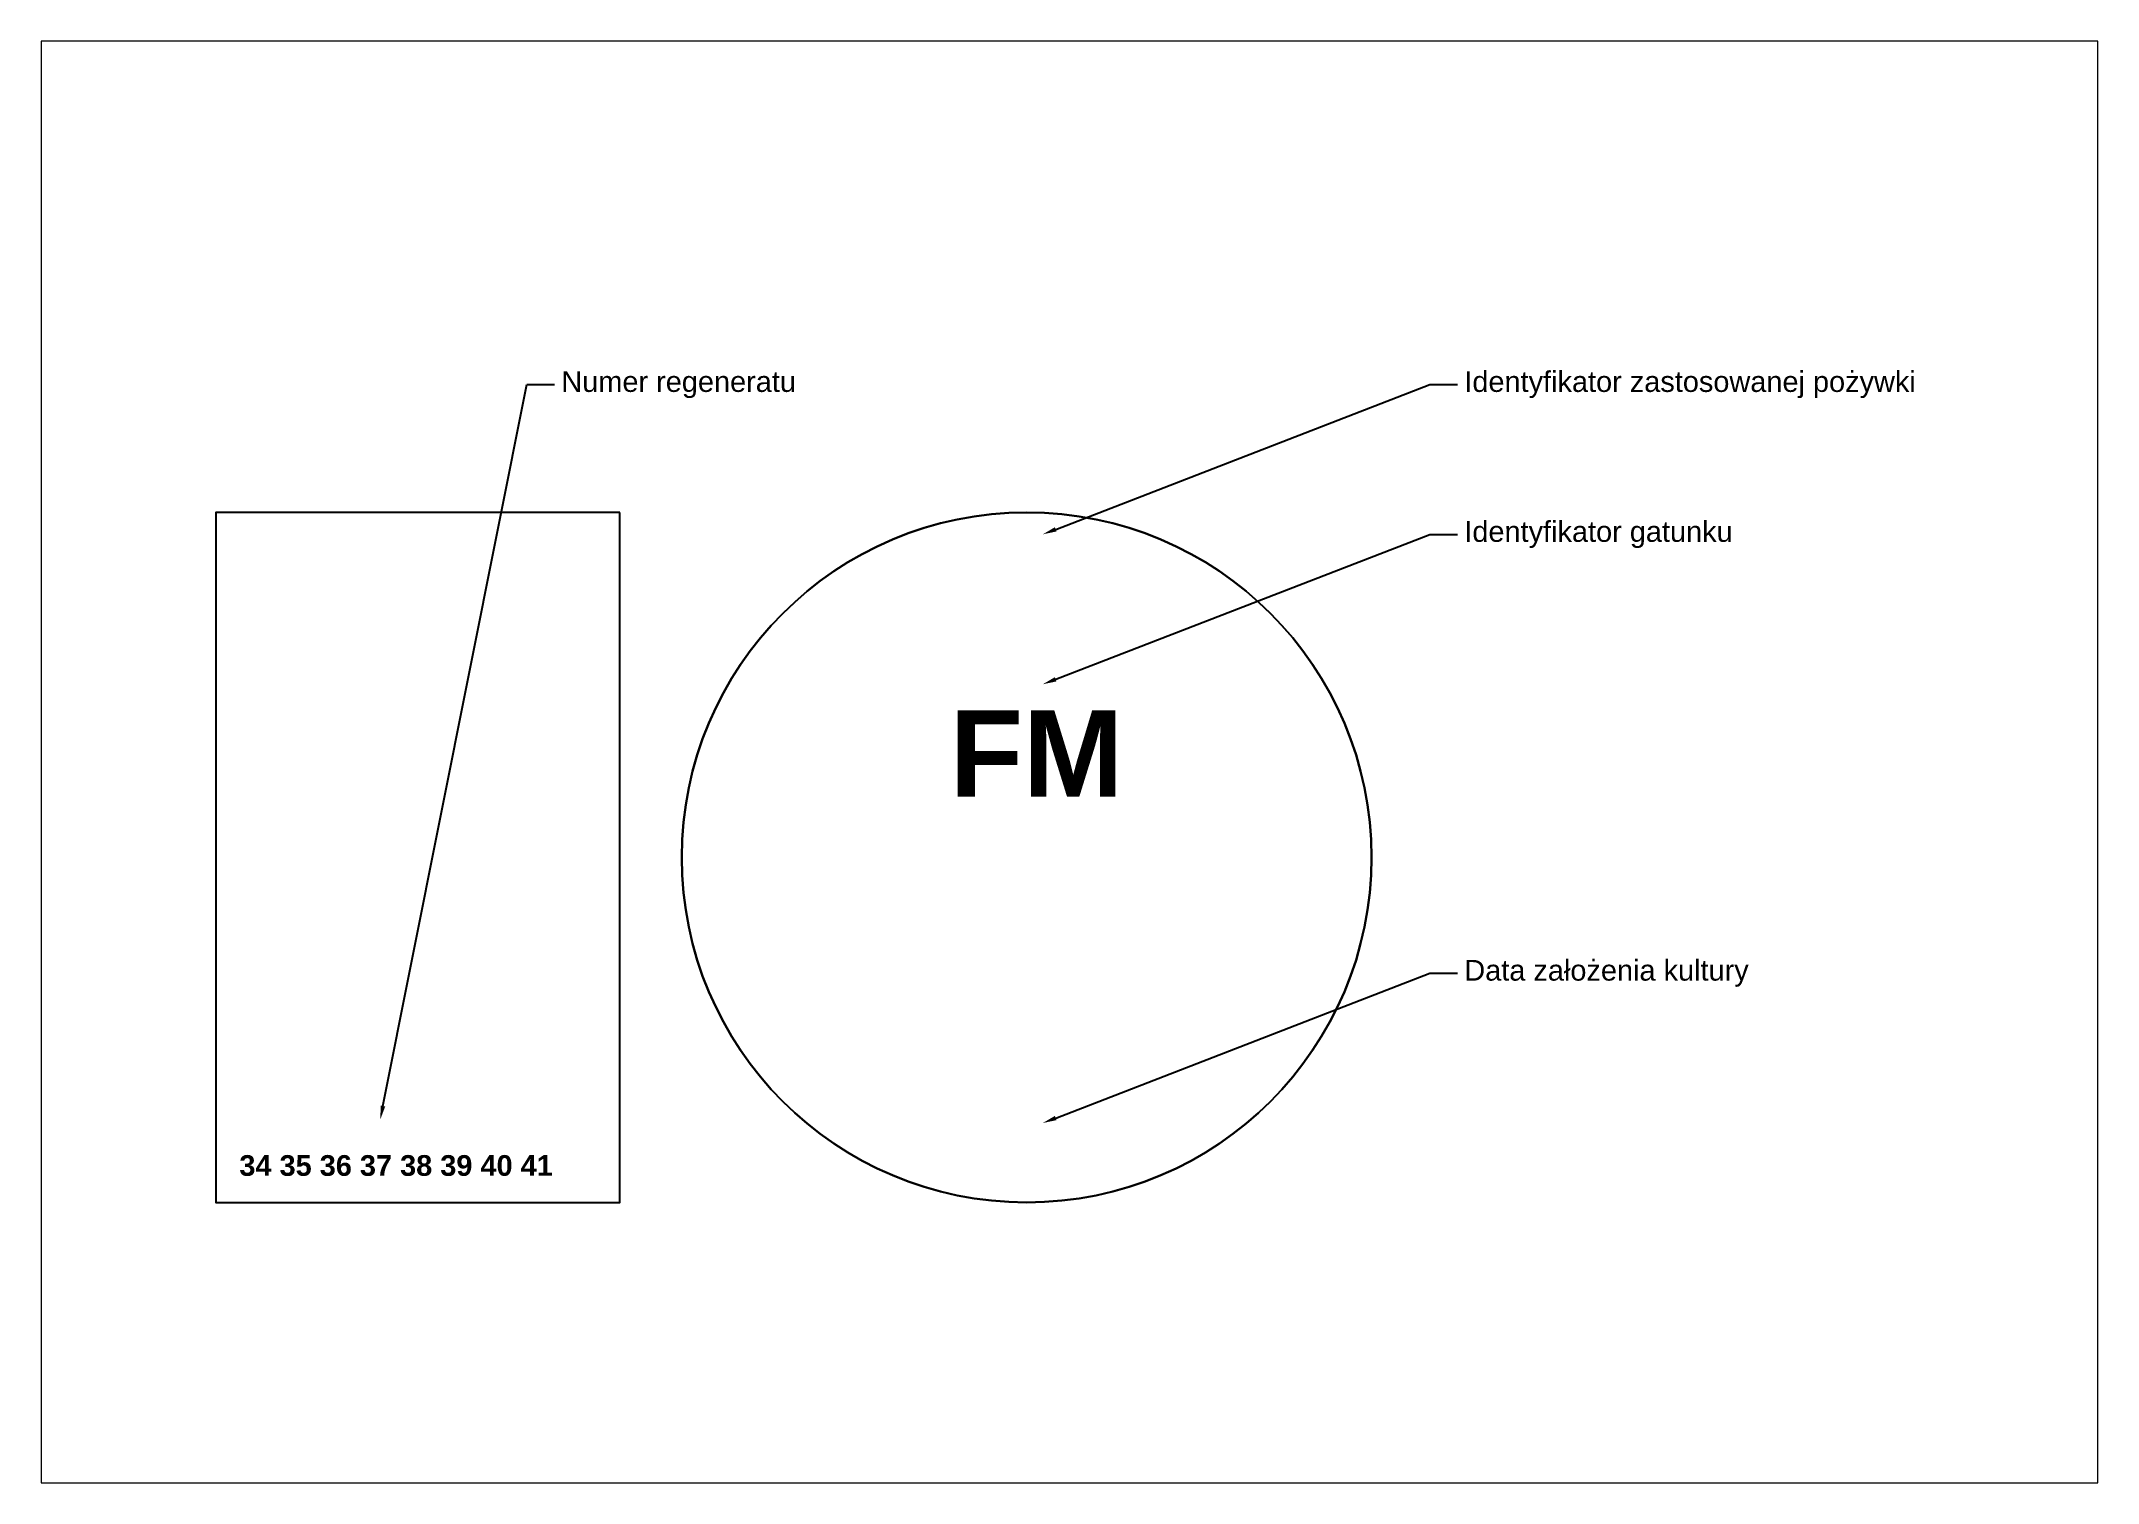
# Paper-space layout 'Wydruk' of a CAD drawing. Header units: millimetres. Extents: x 1 to 289, y 1 to 203.
# The model-space entities are those that its viewports show. They can reach past a viewport. Long polylines and large blocks are cut down to what shows.
import ezdxf
from ezdxf import colors
from ezdxf.entities.mleader import LeaderData, LeaderLine
from ezdxf.math import Vec2, Vec3

# ---------------------------------------------------------------- set-up
doc = ezdxf.new("R2010")
doc.units = ezdxf.units.MM
doc.layers.add('Wydruk', color=7, linetype='Continuous')
doc.layers.add('Wymiarowanie', color=242, linetype='Continuous')
doc.styles.get("Standard").update_dxf_attribs({"font": 'arial.ttf'})

msp = doc.modelspace()

# ---------------------------------------------------------------- linework, layer by layer
at = {"layer": 'Wydruk'}
msp.add_lwpolyline([(43566.13, 62494.14), (43448.93, 62494.14), (43448.93, 62294.14), (43566.13, 62294.14)], close=True, dxfattribs=at)
msp.add_circle((43684.04, 62394.14), 100, dxfattribs=at)
for start, end in [(0, 180), (180, 0)]:
    msp.add_arc((43684.04, 62394.14), 100, start, end, dxfattribs=at)

# ---------------------------------------------------------------- texts
at = {"layer": 'Wydruk', "insert": (43593.58, 62436.76), "char_height": 25, "width": 186.5872, "attachment_point": 1}
msp.add_mtext('\\pxqc;{\\fArial|b1|i0|c238|p34;FM}', dxfattribs=at)
at = {"layer": 'Wydruk', "insert": (43455.78, 62307.85), "char_height": 6, "attachment_point": 1}
msp.add_mtext_dynamic_manual_height_columns('\\pxqd;{\\fArial|b1|i0|c238|p34;34 35 36 37 38 39 40 41}', width=104.7921, gutter_width=12.5, heights=[0], dxfattribs=at)

# ---------------------------------------------------------------- leaders
at = {"layer": 'Wydruk'}
ml = msp.add_multileader_mtext('Standard', dxfattribs=at)
ml.set_content('Numer regeneratu', color=256)
ml.set_leader_properties()
ml.build(insert=Vec2(0, 0))
ctx = ml.context
ctx.base_point, ctx.char_height, ctx.plane_origin = Vec3(43547.14, 62531.17), 6, Vec3(43496.63, 62318.15)
notes = []
notes.append((ctx, [(0, (1, 1, 0), (43539.14, 62531.17), (1, 0), 8, [(0, [(43496.63, 62318.15)], 0, [])])]))
ctx.mtext.insert, ctx.mtext.flow_direction = Vec3(43549.14, 62535.05), 5
ml = msp.add_multileader_mtext('Standard', dxfattribs=at)
ml.set_content('Identyfikator zastosowanej pożywki', color=256)
ml.set_leader_properties()
ml.build(insert=Vec2(0, 0))
ctx = ml.context
ctx.base_point, ctx.char_height, ctx.plane_origin = Vec3(43808.95, 62531.17), 6, Vec3(43688.74, 62487.78)
notes.append((ctx, [(0, (1, 1, 0), (43800.95, 62531.17), (1, 0), 8, [(0, [(43688.74, 62487.78)], 0, [])])]))
ctx.mtext.insert, ctx.mtext.width, ctx.mtext.defined_height, ctx.mtext.flow_direction = Vec3(43810.95, 62535.05), 137.4453, 7.88, 5
ml = msp.add_multileader_mtext('Standard', dxfattribs=at)
ml.set_content('Identyfikator gatunku', color=256)
ml.set_leader_properties()
ml.build(insert=Vec2(0, 0))
ctx = ml.context
ctx.base_point, ctx.char_height, ctx.plane_origin = Vec3(43808.95, 62487.71), 6, Vec3(43688.74, 62444.32)
notes.append((ctx, [(0, (1, 1, 0), (43800.95, 62487.71), (1, 0), 8, [(0, [(43688.74, 62444.32)], 0, [])])]))
ctx.mtext.insert, ctx.mtext.width, ctx.mtext.defined_height, ctx.mtext.flow_direction = Vec3(43810.95, 62491.6), 85.0542, 8.2, 5
ml = msp.add_multileader_mtext('Standard', dxfattribs=at)
ml.set_content('Data założenia kultury', color=256)
ml.set_leader_properties()
ml.build(insert=Vec2(0, 0))
ctx = ml.context
ctx.base_point, ctx.char_height, ctx.plane_origin = Vec3(43808.95, 62360.55), 6, Vec3(43688.74, 62317.16)
notes.append((ctx, [(0, (1, 1, 0), (43800.95, 62360.55), (1, 0), 8, [(0, [(43688.74, 62317.16)], 0, [])])]))
ctx.mtext.insert, ctx.mtext.width, ctx.mtext.defined_height, ctx.mtext.flow_direction = Vec3(43810.95, 62364.43), 92.3546, 6.36, 5
for ctx, leaders in notes:
    for number, flags, end, landing, length, lines in leaders:
        leader = LeaderData()
        leader.index, (leader.has_last_leader_line, leader.has_dogleg_vector, leader.attachment_direction) = number, flags
        leader.last_leader_point, leader.dogleg_vector, leader.dogleg_length = Vec3(end), Vec3(landing), length
        for number, points, colour, breaks in lines:
            line = LeaderLine()
            line.index, line.vertices, line.color, line.breaks = number, Vec3.list(points), colors.encode_raw_color(colour), breaks
            leader.lines.append(line)
        ctx.leaders.append(leader)

psp = doc.layouts.new('Wydruk')

# ---------------------------------------------------------------- viewports
at = {"layer": 'Wymiarowanie', "color": 7, "true_color": 0xffffff, "view_target_point": (-12108.7, 15134.12)}
vp = psp.add_viewport(center=(145.35, 101.89), size=(287.81, 201.664), view_center_point=(55805.17, 47287.68), view_height=417.8468, dxfattribs=at)
vp.frozen_layers = ['Wymiarowanie']

doc.saveas('drawing.dxf')
